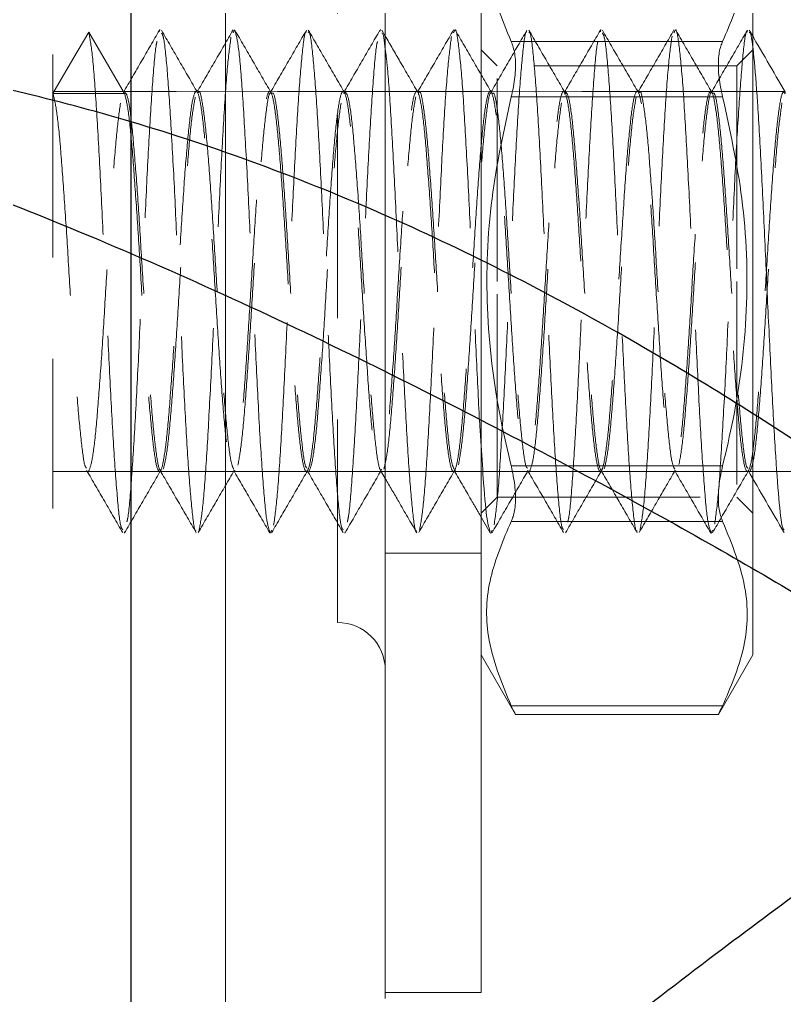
# Model space of a CAD drawing. Header units: millimetres. Extents: x 8981 to 59433, y 5244 to 14154.
# Drawn here: x 10639.58 to 10663.52, y 11665.5 to 11696.03 of the extents above; entities that cross this region are included whole.
import ezdxf

# ---------------------------------------------------------------- set-up
doc = ezdxf.new("R2010")
doc.units = ezdxf.units.MM
doc.linetypes.add('DASHED', pattern=[19.05, 12.7, -6.35])
doc.linetypes.add('HIDDEN', pattern=[9.525, 6.35, -3.175])
doc.layers.add('1实线层', color=7, linetype='Continuous', lineweight=30)
doc.layers.add('2虚线层', color=6, linetype='DASHED')
doc.layers.add('6细线层', color=4, linetype='Continuous')

# ---------------------------------------------------------------- blocks, each defined once
blk = doc.blocks.new('BD-10-630')
at = {"layer": 'Defpoints', "color": 7, "linetype": 'HIDDEN', "lineweight": 0}
for p, q in [((7.1, -26.561), (-7.1, -26.561)), ((-5.946, -26.561), (-5.946, -50.595)), ((5.946, -49.464), (5.946, -26.561)), ((-7.876, -28.794), (-7.832, -28.804)), ((5.946, -31.045), (5.95, -28.805)), ((7.821, -29.893), (7.879, -29.907)), ((5.946, -33.345), (5.95, -31.105)), ((0, -31.961), (27.43, -31.961)), ((-5.944, -32.239), (-5.916, -32.255)), ((7.775, -32.196), (7.875, -32.245)), ((-7.88, -33.358), (-7.778, -33.402)), ((5.946, -35.645), (5.95, -33.405)), ((-10.67, -35.461), (10.67, -35.461)), ((-7.873, -35.696), (-7.839, -35.704)), ((5.867, -35.665), (5.945, -35.69)), ((5.946, -37.945), (5.95, -35.705)), ((-8.5, -36.961), (-8.5, -39.961)), ((5.946, -40.245), (5.95, -38.005)), ((-5.946, -39.142), (-5.919, -39.156)), ((-7.372, -39.961), (-7.865, -40.246)), ((-7.246, -39.961), (-6.746, -40.461)), ((6.746, -40.461), (7.246, -39.961)), ((-7.882, -40.26), (-7.78, -40.302)), ((-6.746, -40.461), (0, -40.461)), ((-6.746, -40.461), (-6.746, -47.961)), ((0, -40.461), (6.746, -40.461)), ((5.946, -42.545), (5.95, -40.305)), ((6.746, -47.961), (6.746, -40.461)), ((-13.279, -47.519), (-13.279, -40.902)), ((-7.506, -47.519), (-7.506, -40.902)), ((-5.774, -47.519), (-5.774, -40.902)), ((5.774, -47.519), (5.774, -40.902)), ((7.506, -47.519), (7.506, -40.902)), ((5.863, -42.565), (5.946, -42.593)), ((5.946, -44.846), (5.95, -42.606)), ((7.809, -43.693), (7.883, -43.712)), ((5.946, -47.145), (5.95, -44.905)), ((-5.947, -46.044), (-5.924, -46.055)), ((-7.884, -47.163), (-7.782, -47.202)), ((5.946, -49.446), (5.95, -47.206)), ((-6.746, -47.961), (-7.246, -48.461)), ((0, -47.961), (-6.746, -47.961)), ((6.746, -47.961), (0, -47.961)), ((7.246, -48.461), (6.746, -47.961))]:
    blk.add_line(p, q, dxfattribs=at)
at = {"layer": 'Defpoints', "color": 8, "linetype": 'Continuous', "lineweight": 15}
blk.add_line((27.43, -31.961), (-27.43, -31.961), dxfattribs=at)
at = {"layer": 'Defpoints', "color": 7, "linetype": 'Continuous', "lineweight": 15}
for p, q in [((-5.916, -36.816), (-6.165, -36.961)), ((7.677, -36.961), (7.858, -36.855)), ((7.815, -36.793), (7.881, -36.809)), ((22.43, -36.961), (-22.43, -36.961)), ((-22.25, -36.961), (-22.25, -39.961)), ((22.25, -39.961), (-22.25, -39.961)), ((-11.685, -39.961), (-13.547, -41.035)), ((-7.277, -39.905), (-7.372, -39.961)), ((-13.279, -47.519), (-13.279, -40.902)), ((-7.506, -47.519), (-7.506, -40.902)), ((-5.774, -47.519), (-5.774, -40.902)), ((5.774, -47.519), (5.774, -40.902)), ((7.506, -47.519), (7.506, -40.902)), ((-13.547, -41.025), (-13.547, -47.396)), ((-13.547, -47.386), (-11.685, -48.461)), ((11.685, -48.461), (-11.685, -48.461))]:
    blk.add_line(p, q, dxfattribs=at)
at = {"layer": 'Defpoints', "color": 7, "linetype": 'HIDDEN', "lineweight": 0, "flags": 128}
for points in [[(5.876, -28.801), (5.878, -27.546), (5.88, -26.561)], [(5.88, -26.561), (6.952, -27.187), (7.795, -27.679)], [(-5.95, -27.655), (-5.948, -28.775), (-5.946, -29.895)], [(7.795, -27.679), (6.72, -28.307), (5.876, -28.801)], [(-5.95, -29.956), (-5.948, -31.076), (-5.946, -32.196)], [(-5.95, -32.255), (-5.948, -33.375), (-5.946, -34.495)], [(-5.95, -34.556), (-5.948, -35.676), (-5.946, -36.796)], [(-5.95, -36.855), (-5.948, -37.975), (-5.946, -39.095)], [(-5.95, -39.156), (-5.948, -40.276), (-5.946, -41.396)], [(-5.95, -41.455), (-5.948, -42.575), (-5.946, -43.695)], [(-5.95, -43.756), (-5.948, -44.876), (-5.946, -45.996)], [(-5.95, -46.055), (-5.948, -47.175), (-5.946, -48.295)], [(-5.95, -48.355), (-5.948, -49.475), (-5.946, -50.595)]]:
    blk.add_lwpolyline(points, dxfattribs=at)
at = {"layer": 'Defpoints', "color": 7, "linetype": 'HIDDEN', "lineweight": 0}
blk.add_arc((-12.17, -35.461), 1.5, 270, 0, dxfattribs=at)
for points, knots in [([(5.88, -26.561), (5.735, -26.598), (5.445, -26.672), (4.366, -26.784), (2.924, -26.894), (1.206, -27.007), (-0.624, -27.116), (-2.392, -27.23), (-3.952, -27.339), (-5.115, -27.453), (-5.778, -27.542), (-5.828, -27.596), (-5.844, -27.614)], [0, 0, 0, 0, 0.105667, 0.211496, 0.317002, 0.422972, 0.52834, 0.634428, 0.73968, 0.845867, 0.951026, 1, 1, 1, 1]), ([(-5.913, -27.614), (-6.237, -27.802), (-6.885, -28.179), (-7.534, -28.554), (-7.859, -28.743)], [0, 0, 0, 0, 0.499773, 1, 1, 1, 1]), ([(7.795, -27.679), (7.603, -27.717), (7.219, -27.791), (5.788, -27.903), (3.877, -28.013), (1.598, -28.126), (-0.828, -28.235), (-3.171, -28.349), (-5.238, -28.458), (-6.784, -28.572), (-7.679, -28.663), (-7.744, -28.721), (-7.767, -28.742)], [0, 0, 0, 0, 0.104783, 0.209725, 0.314348, 0.419429, 0.523916, 0.629115, 0.733488, 0.838784, 0.943064, 1, 1, 1, 1]), ([(-5.941, -27.675), (-5.856, -27.711), (-5.685, -27.784), (-4.763, -27.898), (-3.438, -28.006), (-1.794, -28.121), (0.019, -28.229), (1.826, -28.344), (3.462, -28.451), (4.807, -28.566), (5.32, -28.638), (5.573, -28.673)], [0, 0, 0, 0, 0.1107, 0.222697, 0.333348, 0.445381, 0.556005, 0.668051, 0.778673, 0.89071, 1, 1, 1, 1]), ([(-7.862, -28.804), (-7.536, -28.992), (-6.886, -29.369), (-6.236, -29.746), (-5.911, -29.934)], [0, 0, 0, 0, 0.500245, 1, 1, 1, 1]), ([(-7.518, -28.875), (-7.482, -28.884), (-7.303, -28.93), (-6.288, -29.017), (-4.565, -29.125), (-2.376, -29.24), (0.026, -29.347), (2.416, -29.463), (4.608, -29.57), (6.311, -29.685), (7.308, -29.764), (7.477, -29.81), (7.508, -29.819)], [0, 0, 0, 0, 0.030575, 0.14918, 0.266364, 0.385007, 0.502164, 0.620821, 0.737975, 0.856622, 0.9738, 1, 1, 1, 1]), ([(5.876, -28.801), (5.731, -28.838), (5.441, -28.912), (4.363, -29.024), (2.922, -29.134), (1.205, -29.247), (-0.624, -29.356), (-2.392, -29.47), (-3.944, -29.579), (-5.131, -29.693), (-5.849, -29.801), (-6.03, -29.916), (-5.656, -30.023), (-4.766, -30.139), (-3.434, -30.246), (-1.793, -30.361), (0.019, -30.469), (1.823, -30.584), (3.466, -30.691), (4.785, -30.806), (5.669, -30.914), (6.031, -31.029), (5.84, -31.137), (5.114, -31.251), (3.916, -31.359), (2.362, -31.474), (0.587, -31.582), (-1.237, -31.696), (-2.952, -31.805), (-4.393, -31.918), (-5.432, -32.028), (-5.972, -32.141), (-5.964, -32.252), (-5.409, -32.363), (-4.357, -32.475), (-2.904, -32.585), (-1.187, -32.698), (0.642, -32.808), (2.409, -32.921), (3.958, -33.03), (5.141, -33.144), (5.854, -33.252), (6.028, -33.367), (5.65, -33.475), (4.754, -33.59), (3.419, -33.697), (1.775, -33.812), (-0.038, -33.92), (-1.841, -34.035), (-3.481, -34.142), (-4.797, -34.258), (-5.676, -34.365), (-6.032, -34.48), (-5.835, -34.588), (-5.104, -34.703), (-3.901, -34.811), (-2.345, -34.925), (-0.568, -35.033), (1.256, -35.147), (2.969, -35.256), (4.406, -35.37), (5.441, -35.48), (5.975, -35.592), (5.961, -35.703), (5.4, -35.814), (4.344, -35.926), (2.887, -36.036), (1.168, -36.149), (-0.661, -36.259), (-2.426, -36.372), (-3.973, -36.481), (-5.151, -36.595), (-5.859, -36.703), (-6.027, -36.818), (-5.643, -36.926), (-4.743, -37.041), (-3.403, -37.148), (-1.757, -37.264), (0.057, -37.371), (1.859, -37.486), (3.497, -37.593), (4.808, -37.709), (5.682, -37.816), (6.033, -37.931), (5.83, -38.039), (5.094, -38.154), (3.886, -38.262), (2.327, -38.376), (0.549, -38.485), (-1.274, -38.599), (-2.985, -38.708), (-4.419, -38.821), (-5.449, -38.931), (-5.978, -39.043), (-5.958, -39.154), (-5.392, -39.265), (-4.33, -39.377), (-2.871, -39.488), (-1.149, -39.6), (0.68, -39.71), (2.444, -39.823), (3.987, -39.932), (5.16, -40.046), (5.863, -40.155), (6.026, -40.269), (5.636, -40.377), (4.731, -40.492), (3.387, -40.599), (1.739, -40.715), (-0.076, -40.822), (-1.877, -40.937), (-3.512, -41.045), (-4.82, -41.16), (-5.689, -41.267), (-6.034, -41.382), (-5.825, -41.49), (-5.083, -41.605), (-3.872, -41.713), (-2.31, -41.827), (-0.53, -41.936), (1.293, -42.05), (3.002, -42.159), (4.432, -42.272), (5.457, -42.382), (5.98, -42.494), (5.955, -42.605), (5.383, -42.717), (4.317, -42.828), (2.854, -42.939), (1.131, -43.051), (-0.699, -43.161), (-2.461, -43.274), (-4.001, -43.383), (-5.17, -43.497), (-5.868, -43.606), (-6.025, -43.72), (-5.629, -43.828), (-4.719, -43.943), (-3.372, -44.051), (-1.72, -44.166), (0.095, -44.273), (1.895, -44.389), (3.528, -44.496), (4.831, -44.611), (5.695, -44.718), (6.034, -44.834), (5.82, -44.941), (5.073, -45.056), (3.857, -45.164), (2.292, -45.279), (0.511, -45.387), (-1.311, -45.501), (-3.018, -45.61), (-4.444, -45.723), (-5.465, -45.833), (-5.983, -45.946), (-5.952, -46.056), (-5.375, -46.168), (-4.304, -46.279), (-2.838, -46.39), (-1.112, -46.502), (0.718, -46.612), (2.479, -46.725), (4.015, -46.835), (5.18, -46.948), (5.872, -47.057), (6.024, -47.171), (5.622, -47.279), (4.707, -47.394), (3.356, -47.502), (1.702, -47.617), (-0.114, -47.724), (-1.913, -47.84), (-3.543, -47.947), (-4.843, -48.062), (-5.701, -48.17), (-6.035, -48.285), (-5.815, -48.392), (-5.063, -48.507), (-3.843, -48.615), (-2.274, -48.73), (-0.492, -48.838), (1.33, -48.952), (3.034, -49.061), (4.46, -49.174), (5.462, -49.284), (5.983, -49.388), (5.902, -49.453), (5.866, -49.481)], [0, 0, 0, 0, 0.005382, 0.010772, 0.016145, 0.021542, 0.026909, 0.032312, 0.037672, 0.04308, 0.048436, 0.053848, 0.0592, 0.064615, 0.069965, 0.075382, 0.08073, 0.086147, 0.091496, 0.096913, 0.102262, 0.107677, 0.113029, 0.118442, 0.123797, 0.129206, 0.134565, 0.139969, 0.145335, 0.150733, 0.156105, 0.161496, 0.166876, 0.172259, 0.177648, 0.183023, 0.188419, 0.193786, 0.199189, 0.20455, 0.209957, 0.215314, 0.220725, 0.226078, 0.231493, 0.236843, 0.242259, 0.247608, 0.253025, 0.258373, 0.26379, 0.269139, 0.274555, 0.279906, 0.285319, 0.290674, 0.296083, 0.301442, 0.306847, 0.312212, 0.317611, 0.322982, 0.328374, 0.333753, 0.339137, 0.344525, 0.349901, 0.355296, 0.360664, 0.366065, 0.371428, 0.376834, 0.382192, 0.387603, 0.392956, 0.39837, 0.40372, 0.409136, 0.414485, 0.419902, 0.425251, 0.430668, 0.436017, 0.441433, 0.446783, 0.452197, 0.457551, 0.462961, 0.468319, 0.473725, 0.479088, 0.484488, 0.489858, 0.495252, 0.50063, 0.506015, 0.511401, 0.516779, 0.522172, 0.527542, 0.532942, 0.538306, 0.543711, 0.549069, 0.55448, 0.559833, 0.565247, 0.570598, 0.576014, 0.581363, 0.58678, 0.592128, 0.597545, 0.602894, 0.60831, 0.613661, 0.619075, 0.624428, 0.629839, 0.635196, 0.640603, 0.645965, 0.651366, 0.656735, 0.66213, 0.667506, 0.672893, 0.678278, 0.683656, 0.689049, 0.69442, 0.699819, 0.705183, 0.710588, 0.715947, 0.721357, 0.726711, 0.732124, 0.737475, 0.742891, 0.74824, 0.753657, 0.759006, 0.764423, 0.769771, 0.775188, 0.780538, 0.785952, 0.791305, 0.796717, 0.802073, 0.80748, 0.812842, 0.818244, 0.823612, 0.829007, 0.834383, 0.839771, 0.845154, 0.850534, 0.855926, 0.861298, 0.866696, 0.872061, 0.877465, 0.882825, 0.888234, 0.893589, 0.899002, 0.904353, 0.909768, 0.915118, 0.920535, 0.925883, 0.9313, 0.936649, 0.942065, 0.947415, 0.95283, 0.958182, 0.963594, 0.96895, 0.974358, 0.979719, 0.985122, 0.990489, 0.995885, 1, 1, 1, 1]), ([(5.914, -28.805), (5.89, -28.836), (5.839, -28.903), (5.108, -29.011), (3.921, -29.119), (2.363, -29.234), (0.588, -29.342), (-1.239, -29.456), (-2.953, -29.565), (-4.401, -29.678), (-5.418, -29.788), (-5.938, -29.882), (-5.895, -29.937), (-5.881, -29.955)], [0, 0, 0, 0, 0.081176, 0.178482, 0.274755, 0.371993, 0.468348, 0.565499, 0.661957, 0.759002, 0.855583, 0.952502, 1, 1, 1, 1]), ([(7.86, -29.893), (7.536, -29.705), (6.886, -29.329), (6.237, -28.953), (5.913, -28.764)], [0, 0, 0, 0, 0.500251, 1, 1, 1, 1]), ([(-5.916, -29.916), (-6.241, -30.104), (-6.89, -30.481), (-7.539, -30.857), (-7.864, -31.045)], [0, 0, 0, 0, 0.499746, 1, 1, 1, 1]), ([(7.769, -29.955), (7.743, -29.976), (7.67, -30.032), (6.763, -30.13), (5.2, -30.238), (3.132, -30.353), (0.779, -30.461), (-1.642, -30.575), (-3.913, -30.684), (-5.838, -30.797), (-7.169, -30.907), (-7.834, -30.991), (-7.805, -31.036), (-7.799, -31.045)], [0, 0, 0, 0, 0.0565805, 0.1593348, 0.2610021, 0.3636855, 0.4654393, 0.5680311, 0.6698932, 0.7723731, 0.8743653, 0.9767128, 1, 1, 1, 1]), ([(-5.877, -30.012), (-5.73, -30.049), (-5.437, -30.123), (-4.353, -30.235), (-2.908, -30.345), (-1.187, -30.458), (0.642, -30.568), (2.412, -30.681), (3.954, -30.79), (5.168, -30.904), (5.568, -30.977), (5.767, -31.013)], [0, 0, 0, 0, 0.111134, 0.222384, 0.333346, 0.444747, 0.55556, 0.667091, 0.777777, 0.889415, 1, 1, 1, 1]), ([(5.908, -31.086), (6.233, -30.898), (6.882, -30.521), (7.533, -30.144), (7.858, -29.956)], [0, 0, 0, 0, 0.499762, 1, 1, 1, 1]), ([(-7.858, -31.106), (-7.532, -31.294), (-6.882, -31.671), (-6.233, -32.048), (-5.908, -32.236)], [0, 0, 0, 0, 0.500211, 1, 1, 1, 1]), ([(-7.791, -31.131), (-7.597, -31.168), (-7.208, -31.242), (-5.771, -31.354), (-3.855, -31.464), (-1.573, -31.577), (0.852, -31.686), (3.198, -31.8), (5.243, -31.909), (6.851, -32.023), (7.381, -32.096), (7.645, -32.132)], [0, 0, 0, 0, 0.111134, 0.222384, 0.333346, 0.444746, 0.55556, 0.667089, 0.777777, 0.889413, 1, 1, 1, 1]), ([(5.907, -31.105), (5.921, -31.112), (6.004, -31.156), (5.623, -31.235), (4.766, -31.35), (3.419, -31.457), (1.777, -31.572), (-0.039, -31.68), (-1.841, -31.795), (-3.486, -31.902), (-4.79, -32.018), (-5.661, -32.119), (-5.812, -32.188), (-5.881, -32.219)], [0, 0, 0, 0, 0.019022, 0.11835, 0.218825, 0.318104, 0.418615, 0.517867, 0.618393, 0.71764, 0.818161, 0.917425, 1, 1, 1, 1]), ([(7.866, -32.197), (7.541, -32.009), (6.892, -31.633), (6.244, -31.256), (5.919, -31.068)], [0, 0, 0, 0, 0.500234, 1, 1, 1, 1]), ([(-5.92, -32.218), (-6.244, -32.406), (-6.892, -32.782), (-7.541, -33.158), (-7.865, -33.346)], [0, 0, 0, 0, 0.499801, 1, 1, 1, 1]), ([(7.836, -32.254), (7.728, -32.287), (7.502, -32.357), (6.297, -32.468), (4.538, -32.576), (2.354, -32.691), (-0.051, -32.799), (-2.442, -32.914), (-4.621, -33.021), (-6.352, -33.136), (-7.528, -33.24), (-7.732, -33.312), (-7.83, -33.346)], [0, 0, 0, 0, 0.093315, 0.195814, 0.297096, 0.399631, 0.500887, 0.603437, 0.704687, 0.807231, 0.908499, 1, 1, 1, 1]), ([(-5.751, -32.349), (-5.544, -32.387), (-5.131, -32.462), (-3.897, -32.571), (-2.348, -32.685), (-0.568, -32.793), (1.257, -32.907), (2.968, -33.016), (4.418, -33.13), (5.41, -33.24), (5.903, -33.319), (5.888, -33.361), (5.886, -33.366)], [0, 0, 0, 0, 0.110131, 0.219071, 0.329129, 0.438158, 0.548122, 0.657264, 0.76711, 0.876388, 0.986096, 1, 1, 1, 1]), ([(5.913, -33.383), (6.237, -33.195), (6.887, -32.818), (7.537, -32.442), (7.862, -32.253)], [0, 0, 0, 0, 0.499797, 1, 1, 1, 1]), ([(-7.865, -33.402), (-7.54, -33.59), (-6.89, -33.967), (-6.24, -34.344), (-5.915, -34.532)], [0, 0, 0, 0, 0.500224, 1, 1, 1, 1]), ([(-7.624, -33.467), (-7.349, -33.505), (-6.802, -33.581), (-5.167, -33.69), (-3.112, -33.804), (-0.753, -33.912), (1.667, -34.026), (3.935, -34.135), (5.855, -34.249), (7.178, -34.358), (7.836, -34.441), (7.807, -34.486), (7.802, -34.493)], [0, 0, 0, 0, 0.109192, 0.217206, 0.326326, 0.434429, 0.543454, 0.651669, 0.760579, 0.868928, 0.977701, 1, 1, 1, 1]), ([(5.881, -33.404), (5.893, -33.424), (5.928, -33.48), (5.387, -33.574), (4.351, -33.686), (2.888, -33.796), (1.169, -33.909), (-0.662, -34.019), (-2.427, -34.132), (-3.98, -34.241), (-5.134, -34.355), (-5.786, -34.443), (-5.831, -34.497), (-5.845, -34.514)], [0, 0, 0, 0, 0.0527389, 0.1530961, 0.2535105, 0.3537105, 0.4542646, 0.5543265, 0.6550003, 0.7549455, 0.8557189, 0.9555687, 1, 1, 1, 1]), ([(7.861, -34.494), (7.537, -34.306), (6.888, -33.93), (6.24, -33.554), (5.916, -33.366)], [0, 0, 0, 0, 0.500191, 1, 1, 1, 1]), ([(-5.913, -34.514), (-6.237, -34.702), (-6.885, -35.079), (-7.534, -35.454), (-7.859, -35.643)], [0, 0, 0, 0, 0.499775, 1, 1, 1, 1]), ([(7.792, -34.551), (7.797, -34.561), (7.819, -34.608), (7.129, -34.693), (5.771, -34.805), (3.828, -34.915), (1.55, -35.028), (-0.878, -35.138), (-3.217, -35.251), (-5.276, -35.36), (-6.81, -35.474), (-7.689, -35.565), (-7.747, -35.622), (-7.767, -35.642)], [0, 0, 0, 0, 0.028246, 0.130335, 0.232482, 0.334412, 0.4367, 0.53849, 0.6409, 0.742571, 0.845082, 0.946657, 1, 1, 1, 1]), ([(-5.939, -34.577), (-5.85, -34.613), (-5.671, -34.686), (-4.739, -34.801), (-3.407, -34.908), (-1.757, -35.024), (0.057, -35.131), (1.862, -35.246), (3.493, -35.354), (4.826, -35.468), (5.33, -35.539), (5.578, -35.575)], [0, 0, 0, 0, 0.110839, 0.222939, 0.33372, 0.445864, 0.556611, 0.668775, 0.779513, 0.891674, 1, 1, 1, 1]), ([(5.915, -35.682), (6.24, -35.493), (6.89, -35.116), (7.54, -34.74), (7.865, -34.551)], [0, 0, 0, 0, 0.49977, 1, 1, 1, 1]), ([(-7.862, -35.703), (-7.537, -35.892), (-6.886, -36.269), (-6.236, -36.646), (-5.911, -36.834)], [0, 0, 0, 0, 0.500245, 1, 1, 1, 1]), ([(5.919, -35.705), (5.892, -35.736), (5.833, -35.804), (5.088, -35.914), (3.891, -36.022), (2.328, -36.136), (0.55, -36.245), (-1.276, -36.359), (-2.986, -36.468), (-4.427, -36.581), (-5.433, -36.691), (-5.943, -36.783), (-5.896, -36.838), (-5.881, -36.855)], [0, 0, 0, 0, 0.083679, 0.180982, 0.277215, 0.374456, 0.470764, 0.567925, 0.664329, 0.76139, 0.857911, 0.954852, 1, 1, 1, 1]), ([(7.86, -36.793), (7.535, -36.605), (6.886, -36.229), (6.237, -35.852), (5.913, -35.664)], [0, 0, 0, 0, 0.50025, 1, 1, 1, 1]), ([(-7.525, -35.773), (-7.482, -35.783), (-7.294, -35.831), (-6.259, -35.92), (-4.523, -36.027), (-2.328, -36.142), (0.076, -36.25), (2.464, -36.365), (4.65, -36.472), (6.338, -36.588), (7.317, -36.665), (7.478, -36.709), (7.502, -36.716)], [0, 0, 0, 0, 0.0353621, 0.1539723, 0.2711908, 0.3898462, 0.5070294, 0.6257062, 0.7428793, 0.8615535, 0.9787421, 1, 1, 1, 1]), ([(-5.871, -36.914), (-5.721, -36.951), (-5.42, -37.025), (-4.327, -37.137), (-2.875, -37.248), (-1.149, -37.36), (0.68, -37.47), (2.447, -37.583), (3.983, -37.692), (5.188, -37.806), (5.58, -37.879), (5.776, -37.915)], [0, 0, 0, 0, 0.111183, 0.222375, 0.333383, 0.444734, 0.555585, 0.667072, 0.77779, 0.889391, 1, 1, 1, 1]), ([(-6.165, -36.961), (-6.407, -37.101), (-6.973, -37.429), (-7.539, -37.757), (-7.863, -37.945)], [0, 0, 0, 0, 0.426332, 1, 1, 1, 1]), ([(7.258, -36.961), (7.078, -36.985), (6.613, -37.046), (5.138, -37.141), (3.092, -37.255), (0.728, -37.363), (-1.691, -37.477), (-3.957, -37.586), (-5.872, -37.7), (-7.189, -37.809), (-7.842, -37.892), (-7.809, -37.937), (-7.804, -37.945)], [0, 0, 0, 0, 0.07155, 0.184106, 0.297839, 0.410482, 0.524121, 0.636877, 0.750399, 0.863291, 0.976673, 1, 1, 1, 1]), ([(5.908, -37.986), (6.233, -37.798), (6.822, -37.456), (7.412, -37.114), (7.677, -36.961)], [0, 0, 0, 0, 0.551041, 1, 1, 1, 1]), ([(-7.858, -38.006), (-7.532, -38.194), (-6.882, -38.571), (-6.233, -38.948), (-5.908, -39.136)], [0, 0, 0, 0, 0.500214, 1, 1, 1, 1]), ([(-7.783, -38.033), (-7.584, -38.07), (-7.185, -38.144), (-5.736, -38.256), (-3.811, -38.366), (-1.524, -38.479), (0.901, -38.589), (3.244, -38.702), (5.28, -38.811), (6.878, -38.925), (7.398, -38.998), (7.657, -39.034)], [0, 0, 0, 0, 0.111182, 0.222375, 0.333383, 0.444733, 0.555585, 0.667071, 0.77779, 0.88939, 1, 1, 1, 1]), ([(5.904, -38.005), (5.918, -38.013), (6, -38.058), (5.61, -38.137), (4.742, -38.252), (3.387, -38.359), (1.74, -38.475), (-0.077, -38.582), (-1.878, -38.697), (-3.518, -38.805), (-4.813, -38.92), (-5.67, -39.02), (-5.813, -39.089), (-5.877, -39.119)], [0, 0, 0, 0, 0.020964, 0.120321, 0.220791, 0.320092, 0.420604, 0.519872, 0.620405, 0.719661, 0.820195, 0.919461, 1, 1, 1, 1]), ([(7.866, -39.097), (7.541, -38.909), (6.892, -38.533), (6.244, -38.156), (5.919, -37.968)], [0, 0, 0, 0, 0.500236, 1, 1, 1, 1]), ([(-5.92, -39.118), (-6.244, -39.306), (-6.696, -39.569), (-7.148, -39.831), (-7.277, -39.905)], [0, 0, 0, 0, 0.716499, 1, 1, 1, 1]), ([(-5.741, -39.251), (-5.53, -39.289), (-5.111, -39.365), (-3.868, -39.473), (-2.313, -39.587), (-0.53, -39.696), (1.294, -39.81), (3.001, -39.919), (4.444, -40.032), (5.426, -40.142), (5.91, -40.221), (5.892, -40.262), (5.89, -40.266)], [0, 0, 0, 0, 0.110389, 0.219543, 0.329866, 0.439102, 0.549336, 0.658678, 0.768803, 0.878273, 0.988265, 1, 1, 1, 1]), ([(7.774, -39.096), (7.822, -39.113), (7.973, -39.168), (7.451, -39.256), (6.283, -39.371), (4.491, -39.478), (2.308, -39.594), (-0.107, -39.701), (-2.468, -39.816), (-4.224, -39.899), (-4.952, -39.949), (-5.13, -39.961)], [0, 0, 0, 0, 0.058646, 0.186634, 0.31605, 0.443967, 0.573438, 0.701311, 0.830809, 0.958668, 1, 1, 1, 1]), ([(5.913, -40.284), (6.237, -40.095), (6.887, -39.718), (7.537, -39.342), (7.862, -39.154)], [0, 0, 0, 0, 0.4998, 1, 1, 1, 1]), ([(-7.865, -40.302), (-7.54, -40.49), (-6.89, -40.867), (-6.24, -41.244), (-5.915, -41.432)], [0, 0, 0, 0, 0.500224, 1, 1, 1, 1]), ([(7.861, -41.394), (7.537, -41.206), (6.889, -40.83), (6.241, -40.454), (5.917, -40.266)], [0, 0, 0, 0, 0.500189, 1, 1, 1, 1]), ([(-7.612, -40.37), (-7.332, -40.408), (-6.775, -40.483), (-5.128, -40.592), (-3.066, -40.706), (-0.703, -40.815), (1.716, -40.929), (3.979, -41.038), (5.89, -41.151), (7.199, -41.261), (7.845, -41.343), (7.812, -41.387), (7.806, -41.394)], [0, 0, 0, 0, 0.109444, 0.217668, 0.327048, 0.435353, 0.544645, 0.653054, 0.762237, 0.870774, 0.979826, 1, 1, 1, 1]), ([(5.882, -40.304), (5.892, -40.325), (5.923, -40.382), (5.37, -40.477), (4.324, -40.588), (2.855, -40.699), (1.132, -40.811), (-0.7, -40.921), (-2.461, -41.034), (-4.009, -41.143), (-5.153, -41.257), (-5.794, -41.345), (-5.834, -41.398), (-5.846, -41.414)], [0, 0, 0, 0, 0.054839, 0.155234, 0.255591, 0.355828, 0.45633, 0.556423, 0.657051, 0.75702, 0.857754, 0.957621, 1, 1, 1, 1]), ([(-5.913, -41.414), (-6.237, -41.602), (-6.885, -41.979), (-7.534, -42.354), (-7.859, -42.543)], [0, 0, 0, 0, 0.499778, 1, 1, 1, 1]), ([(7.789, -41.451), (7.793, -41.462), (7.81, -41.51), (7.108, -41.595), (5.736, -41.707), (3.784, -41.818), (1.501, -41.93), (-0.928, -42.04), (-3.263, -42.153), (-5.314, -42.262), (-6.835, -42.376), (-7.699, -42.467), (-7.749, -42.523), (-7.766, -42.542)], [0, 0, 0, 0, 0.030298, 0.132435, 0.234533, 0.33651, 0.438756, 0.540587, 0.64296, 0.744666, 0.847147, 0.948749, 1, 1, 1, 1]), ([(-5.936, -41.479), (-5.844, -41.516), (-5.658, -41.589), (-4.715, -41.703), (-3.376, -41.811), (-1.721, -41.926), (0.095, -42.033), (1.898, -42.148), (3.524, -42.256), (4.845, -42.37), (5.341, -42.441), (5.583, -42.476)], [0, 0, 0, 0, 0.110979, 0.22318, 0.334093, 0.446344, 0.557216, 0.669494, 0.780349, 0.892632, 1, 1, 1, 1]), ([(5.915, -42.582), (6.24, -42.393), (6.89, -42.016), (7.54, -41.64), (7.865, -41.451)], [0, 0, 0, 0, 0.499769, 1, 1, 1, 1]), ([(-7.862, -42.603), (-7.537, -42.792), (-6.887, -43.168), (-6.237, -43.546), (-5.912, -43.734)], [0, 0, 0, 0, 0.500245, 1, 1, 1, 1]), ([(-7.532, -42.67), (-7.482, -42.683), (-7.285, -42.732), (-6.23, -42.822), (-4.481, -42.93), (-2.28, -43.045), (0.127, -43.152), (2.511, -43.267), (4.692, -43.375), (6.365, -43.49), (7.326, -43.566), (7.479, -43.609), (7.497, -43.614)], [0, 0, 0, 0, 0.040051, 0.158693, 0.275978, 0.394673, 0.511915, 0.630638, 0.747862, 0.86659, 0.983822, 1, 1, 1, 1]), ([(5.923, -42.605), (5.893, -42.637), (5.827, -42.706), (5.068, -42.816), (3.862, -42.924), (2.293, -43.039), (0.512, -43.147), (-1.313, -43.261), (-3.019, -43.37), (-4.453, -43.483), (-5.449, -43.593), (-5.948, -43.685), (-5.897, -43.739), (-5.882, -43.755)], [0, 0, 0, 0, 0.08567, 0.182957, 0.279139, 0.376371, 0.472622, 0.569779, 0.66612, 0.763183, 0.859634, 0.956584, 1, 1, 1, 1]), ([(7.86, -43.693), (7.535, -43.505), (6.886, -43.129), (6.237, -42.752), (5.913, -42.564)], [0, 0, 0, 0, 0.50025, 1, 1, 1, 1]), ([(-5.916, -43.716), (-6.24, -43.904), (-6.889, -44.281), (-7.539, -44.657), (-7.863, -44.845)], [0, 0, 0, 0, 0.499745, 1, 1, 1, 1]), ([(7.772, -43.755), (7.739, -43.777), (7.651, -43.835), (6.71, -43.935), (5.122, -44.043), (3.039, -44.157), (0.679, -44.266), (-1.741, -44.38), (-4.001, -44.489), (-5.907, -44.602), (-7.209, -44.712), (-7.85, -44.794), (-7.814, -44.838), (-7.808, -44.845)], [0, 0, 0, 0, 0.0609536, 0.1637448, 0.2653723, 0.3681055, 0.4698057, 0.5724603, 0.6742551, 0.7768105, 0.8787218, 0.9811576, 1, 1, 1, 1]), ([(-5.865, -43.816), (-5.711, -43.853), (-5.403, -43.928), (-4.3, -44.039), (-2.841, -44.15), (-1.112, -44.262), (0.717, -44.372), (2.482, -44.485), (4.011, -44.595), (5.208, -44.708), (5.593, -44.781), (5.785, -44.818)], [0, 0, 0, 0, 0.11123, 0.222363, 0.333419, 0.444717, 0.55561, 0.667051, 0.777803, 0.889365, 1, 1, 1, 1]), ([(5.908, -44.886), (6.233, -44.698), (6.883, -44.32), (7.533, -43.944), (7.858, -43.755)], [0, 0, 0, 0, 0.499761, 1, 1, 1, 1]), ([(7.866, -45.997), (7.541, -45.809), (6.892, -45.433), (6.243, -45.056), (5.919, -44.868)], [0, 0, 0, 0, 0.500239, 1, 1, 1, 1]), ([(-7.857, -44.906), (-7.532, -45.094), (-6.882, -45.471), (-6.233, -45.848), (-5.908, -46.036)], [0, 0, 0, 0, 0.500216, 1, 1, 1, 1]), ([(-7.775, -44.935), (-7.571, -44.972), (-7.162, -45.047), (-5.701, -45.158), (-3.767, -45.269), (-1.474, -45.381), (0.951, -45.491), (3.29, -45.604), (5.318, -45.714), (6.904, -45.827), (7.415, -45.9), (7.669, -45.937)], [0, 0, 0, 0, 0.111229, 0.222363, 0.333419, 0.444717, 0.555609, 0.66705, 0.777803, 0.889363, 1, 1, 1, 1]), ([(5.901, -44.905), (5.916, -44.913), (5.995, -44.959), (5.597, -45.039), (4.718, -45.154), (3.356, -45.262), (1.704, -45.377), (-0.115, -45.484), (-1.914, -45.6), (-3.549, -45.707), (-4.835, -45.822), (-5.678, -45.922), (-5.814, -45.989), (-5.874, -46.019)], [0, 0, 0, 0, 0.022904, 0.122293, 0.222757, 0.322084, 0.422595, 0.521882, 0.622421, 0.721689, 0.822235, 0.921506, 1, 1, 1, 1]), ([(-5.92, -46.018), (-6.244, -46.206), (-6.892, -46.583), (-7.541, -46.958), (-7.865, -47.146)], [0, 0, 0, 0, 0.499796, 1, 1, 1, 1]), ([(7.774, -45.996), (7.822, -46.014), (7.969, -46.069), (7.434, -46.158), (6.251, -46.273), (4.45, -46.381), (2.258, -46.496), (-0.152, -46.603), (-2.537, -46.719), (-4.704, -46.826), (-6.412, -46.941), (-7.55, -47.043), (-7.734, -47.114), (-7.819, -47.146)], [0, 0, 0, 0, 0.046149, 0.142462, 0.239813, 0.336067, 0.433464, 0.529679, 0.627103, 0.7233, 0.820731, 0.916931, 1, 1, 1, 1]), ([(5.912, -47.184), (6.237, -46.995), (6.886, -46.618), (7.536, -46.242), (7.861, -46.054)], [0, 0, 0, 0, 0.499801, 1, 1, 1, 1]), ([(-5.732, -46.153), (-5.517, -46.191), (-5.09, -46.267), (-3.839, -46.375), (-2.278, -46.49), (-0.492, -46.598), (1.331, -46.712), (3.034, -46.821), (4.47, -46.935), (5.441, -47.044), (5.917, -47.123), (5.897, -47.163), (5.895, -47.166)], [0, 0, 0, 0, 0.110645, 0.220015, 0.3306, 0.440045, 0.550549, 0.660093, 0.770493, 0.880158, 0.990433, 1, 1, 1, 1]), ([(-7.865, -47.202), (-7.539, -47.39), (-6.889, -47.767), (-6.24, -48.144), (-5.915, -48.332)], [0, 0, 0, 0, 0.500222, 1, 1, 1, 1]), ([(-7.598, -47.272), (-7.314, -47.31), (-6.748, -47.386), (-5.089, -47.494), (-3.02, -47.609), (-0.653, -47.717), (1.765, -47.831), (4.023, -47.94), (5.924, -48.053), (7.219, -48.163), (7.853, -48.244), (7.816, -48.288), (7.811, -48.294)], [0, 0, 0, 0, 0.109695, 0.218131, 0.327768, 0.436277, 0.545834, 0.654441, 0.763895, 0.872622, 0.981952, 1, 1, 1, 1]), ([(5.882, -47.204), (5.892, -47.225), (5.918, -47.283), (5.354, -47.379), (4.298, -47.49), (2.822, -47.601), (1.094, -47.713), (-0.737, -47.824), (-2.496, -47.937), (-4.038, -48.046), (-5.172, -48.16), (-5.801, -48.246), (-5.837, -48.299), (-5.847, -48.314)], [0, 0, 0, 0, 0.057044, 0.157463, 0.257747, 0.358011, 0.458448, 0.558561, 0.65913, 0.759113, 0.859794, 0.959668, 1, 1, 1, 1]), ([(7.862, -48.294), (7.537, -48.106), (6.889, -47.731), (6.241, -47.354), (5.917, -47.166)], [0, 0, 0, 0, 0.500188, 1, 1, 1, 1]), ([(-5.934, -48.382), (-5.838, -48.418), (-5.644, -48.491), (-4.692, -48.605), (-3.344, -48.713), (-1.684, -48.828), (0.133, -48.936), (1.934, -49.051), (3.554, -49.158), (4.865, -49.272), (5.351, -49.343), (5.587, -49.377)], [0, 0, 0, 0, 0.11112, 0.223418, 0.334465, 0.44682, 0.557819, 0.670208, 0.781182, 0.893583, 1, 1, 1, 1])]:
    blk.add_open_spline(points, degree=3, knots=knots, dxfattribs=at)
at = {"layer": 'Defpoints', "color": 7, "linetype": 'Continuous', "lineweight": 15}
for points, knots in [([(7.77, -36.855), (7.76, -36.876), (7.743, -36.911), (7.395, -36.947), (7.258, -36.961)], [0, 0, 0, 0, 0.606293, 1, 1, 1, 1]), ([(-5.13, -39.961), (-5.541, -39.987), (-6.547, -40.05), (-7.53, -40.142), (-7.73, -40.213), (-7.824, -40.246)], [0, 0, 0, 0, 0.267964, 0.656602, 1, 1, 1, 1]), ([(-7.506, -40.902), (-8.089, -40.653), (-9.27, -40.148), (-11.231, -40.06), (-12.554, -40.604), (-13.279, -40.902)], [0, 0, 0, 0, 0.306592, 0.620438, 1, 1, 1, 1]), ([(5.774, -40.902), (4.719, -40.672), (2.547, -40.197), (-0.861, -40.069), (-3.663, -40.406), (-5.288, -40.788), (-5.774, -40.902)], [0, 0, 0, 0, 0.277269, 0.570701, 0.871885, 1, 1, 1, 1]), ([(13.279, -40.902), (12.696, -40.653), (11.515, -40.148), (9.554, -40.06), (8.23, -40.604), (7.506, -40.902)], [0, 0, 0, 0, 0.306592, 0.620438, 1, 1, 1, 1]), ([(-13.279, -40.902), (-13.371, -40.948), (-13.526, -41.025), (-13.526, -41.025), (-13.527, -41.025)], [0, 0, 0, 0, 0.589067, 1, 1, 1, 1]), ([(-5.774, -40.902), (-5.977, -40.945), (-6.384, -41.031), (-6.946, -41.046), (-7.31, -40.988), (-7.46, -40.922), (-7.506, -40.902)], [0, 0, 0, 0, 0.294103, 0.588742, 0.875659, 1, 1, 1, 1]), ([(7.506, -40.902), (7.388, -40.945), (7.154, -41.031), (6.622, -41.046), (6.14, -40.988), (5.859, -40.922), (5.774, -40.902)], [0, 0, 0, 0, 0.294089, 0.588729, 0.875646, 1, 1, 1, 1]), ([(-13.527, -47.396), (-13.532, -47.393), (-13.557, -47.381), (-13.447, -47.435), (-13.318, -47.499), (-13.279, -47.519)], [0, 0, 0, 0, 0.178696, 0.751667, 1, 1, 1, 1]), ([(-13.279, -47.519), (-12.696, -47.768), (-11.515, -48.274), (-9.554, -48.361), (-8.23, -47.817), (-7.506, -47.519)], [0, 0, 0, 0, 0.306592, 0.620438, 1, 1, 1, 1]), ([(-7.506, -47.519), (-7.388, -47.476), (-7.154, -47.39), (-6.622, -47.376), (-6.14, -47.433), (-5.859, -47.499), (-5.774, -47.519)], [0, 0, 0, 0, 0.294089, 0.588729, 0.875647, 1, 1, 1, 1]), ([(-5.774, -47.519), (-5.288, -47.633), (-3.692, -48.008), (-0.891, -48.351), (2.518, -48.231), (4.719, -47.75), (5.774, -47.519)], [0, 0, 0, 0, 0.128116, 0.42174, 0.72273, 1, 1, 1, 1]), ([(5.774, -47.519), (5.977, -47.476), (6.384, -47.39), (6.946, -47.376), (7.31, -47.433), (7.46, -47.499), (7.506, -47.519)], [0, 0, 0, 0, 0.294104, 0.588743, 0.87566, 1, 1, 1, 1]), ([(7.506, -47.519), (8.089, -47.768), (9.27, -48.274), (11.231, -48.361), (12.554, -47.817), (13.279, -47.519)], [0, 0, 0, 0, 0.306592, 0.620438, 1, 1, 1, 1]), ([(-5.913, -48.314), (-6.237, -48.502), (-6.885, -48.879), (-7.534, -49.255), (-7.859, -49.443)], [0, 0, 0, 0, 0.49978, 1, 1, 1, 1]), ([(7.786, -48.351), (7.789, -48.363), (7.802, -48.411), (7.086, -48.498), (5.7, -48.609), (3.74, -48.72), (1.451, -48.832), (-0.977, -48.942), (-3.309, -49.055), (-5.352, -49.165), (-6.86, -49.278), (-7.708, -49.368), (-7.752, -49.424), (-7.767, -49.442)], [0, 0, 0, 0, 0.03235, 0.134533, 0.236579, 0.338605, 0.440805, 0.542678, 0.645012, 0.746753, 0.849201, 0.950831, 1, 1, 1, 1]), ([(5.915, -49.482), (6.24, -49.293), (6.89, -48.916), (7.54, -48.54), (7.865, -48.351)], [0, 0, 0, 0, 0.499769, 1, 1, 1, 1])]:
    blk.add_open_spline(points, degree=3, knots=knots, dxfattribs=at)
blk = doc.blocks.new('G$CE91B29D6')
at = {"layer": '6细线层'}
blk.add_line((101.382, -261.628), (101.382, 259.367), dxfattribs=at)
for points in [[(48.141, 180.581), (48.443, 180.869), (48.774, 181.179), (49.136, 181.511), (49.533, 181.867), (49.967, 182.248), (50.438, 182.658), (50.95, 183.097), (51.503, 183.568), (52.097, 184.076), (52.734, 184.625), (53.416, 185.216), (54.147, 185.854), (54.932, 186.54), (55.774, 187.277), (56.68, 188.068), (57.659, 188.916), (58.715, 189.823), (59.856, 190.793), (61.088, 191.829), (62.417, 192.936), (63.849, 194.115), (65.395, 195.371), (67.063, 196.705), (68.866, 198.117), (70.821, 199.607), (72.946, 201.172), (75.247, 202.814), (77.702, 204.533), (80.326, 206.32), (83.189, 208.147), (86.328, 209.993), (89.763, 211.829), (93.544, 213.613), (97.658, 215.257), (101.63, 216.559), (105.124, 217.475), (108.217, 218.107), (110.973, 218.53), (113.445, 218.794), (115.674, 218.94), (117.692, 218.995), (118.221, 218.997)], [(118.433, 218.007), (116.675, 217.62), (113.936, 216.912), (110.844, 215.974), (107.337, 214.754), (103.336, 213.188), (98.793, 211.223), (94.248, 209.082), (90.169, 207.021), (86.465, 205.053), (83.097, 203.187), (80.078, 201.413), (77.359, 199.732), (74.873, 198.153), (72.588, 196.674), (70.49, 195.29), (68.564, 193.995), (66.795, 192.785), (65.17, 191.654), (63.676, 190.598), (62.299, 189.613), (61.029, 188.696), (59.857, 187.841), (58.773, 187.046), (57.772, 186.306), (56.849, 185.615), (56.001, 184.972), (55.221, 184.372), (54.504, 183.811), (53.847, 183.288), (53.242, 182.8), (52.684, 182.346), (52.165, 181.925), (51.682, 181.534), (51.231, 181.172), (50.809, 180.838), (50.414, 180.531), (50.043, 180.247), (49.696, 179.986), (49.371, 179.747), (49.066, 179.526), (48.78, 179.324), (48.513, 179.138)], [(47.186, 209.883), (47.39, 209.773), (47.617, 209.655), (47.867, 209.527), (48.141, 209.389), (48.443, 209.238), (48.774, 209.075), (49.136, 208.899), (49.533, 208.706), (49.967, 208.497), (50.438, 208.27), (50.95, 208.022), (51.503, 207.751), (52.097, 207.453), (52.734, 207.125), (53.416, 206.764), (54.147, 206.366), (54.932, 205.926), (55.774, 205.44), (56.68, 204.903), (57.659, 204.31), (58.715, 203.653), (59.856, 202.924), (61.088, 202.113), (62.417, 201.21), (63.849, 200.202), (65.395, 199.073), (67.063, 197.808), (68.866, 196.386), (70.821, 194.785), (72.946, 192.981), (75.247, 190.936), (77.702, 188.6), (80.326, 185.926), (83.189, 182.875), (86.328, 179.387), (89.763, 175.382), (93.544, 170.773), (97.658, 165.565), (101.63, 160.341), (102.263, 159.491)], [(109.632, 164.421), (107.337, 167.286), (103.336, 171.951), (98.793, 176.774), (94.248, 181.166), (90.169, 184.796), (86.465, 187.85), (83.097, 190.446), (80.078, 192.691), (77.359, 194.646), (74.873, 196.349), (72.588, 197.838), (70.49, 199.148), (70.339, 199.241)]]:
    blk.add_spline(points, degree=3, dxfattribs=at)

msp = doc.modelspace()

# ---------------------------------------------------------------- block references
at = {"layer": '1实线层', "rotation": 90}
msp.add_blockref('BD-10-630', (10614.067, 11687.838), dxfattribs=at)
at = {"layer": '2虚线层', "ltscale": 2, "xscale": -1}
msp.add_blockref('G$CE91B29D6', (10744.454, 11476.344), dxfattribs=at)

doc.saveas('drawing.dxf')
